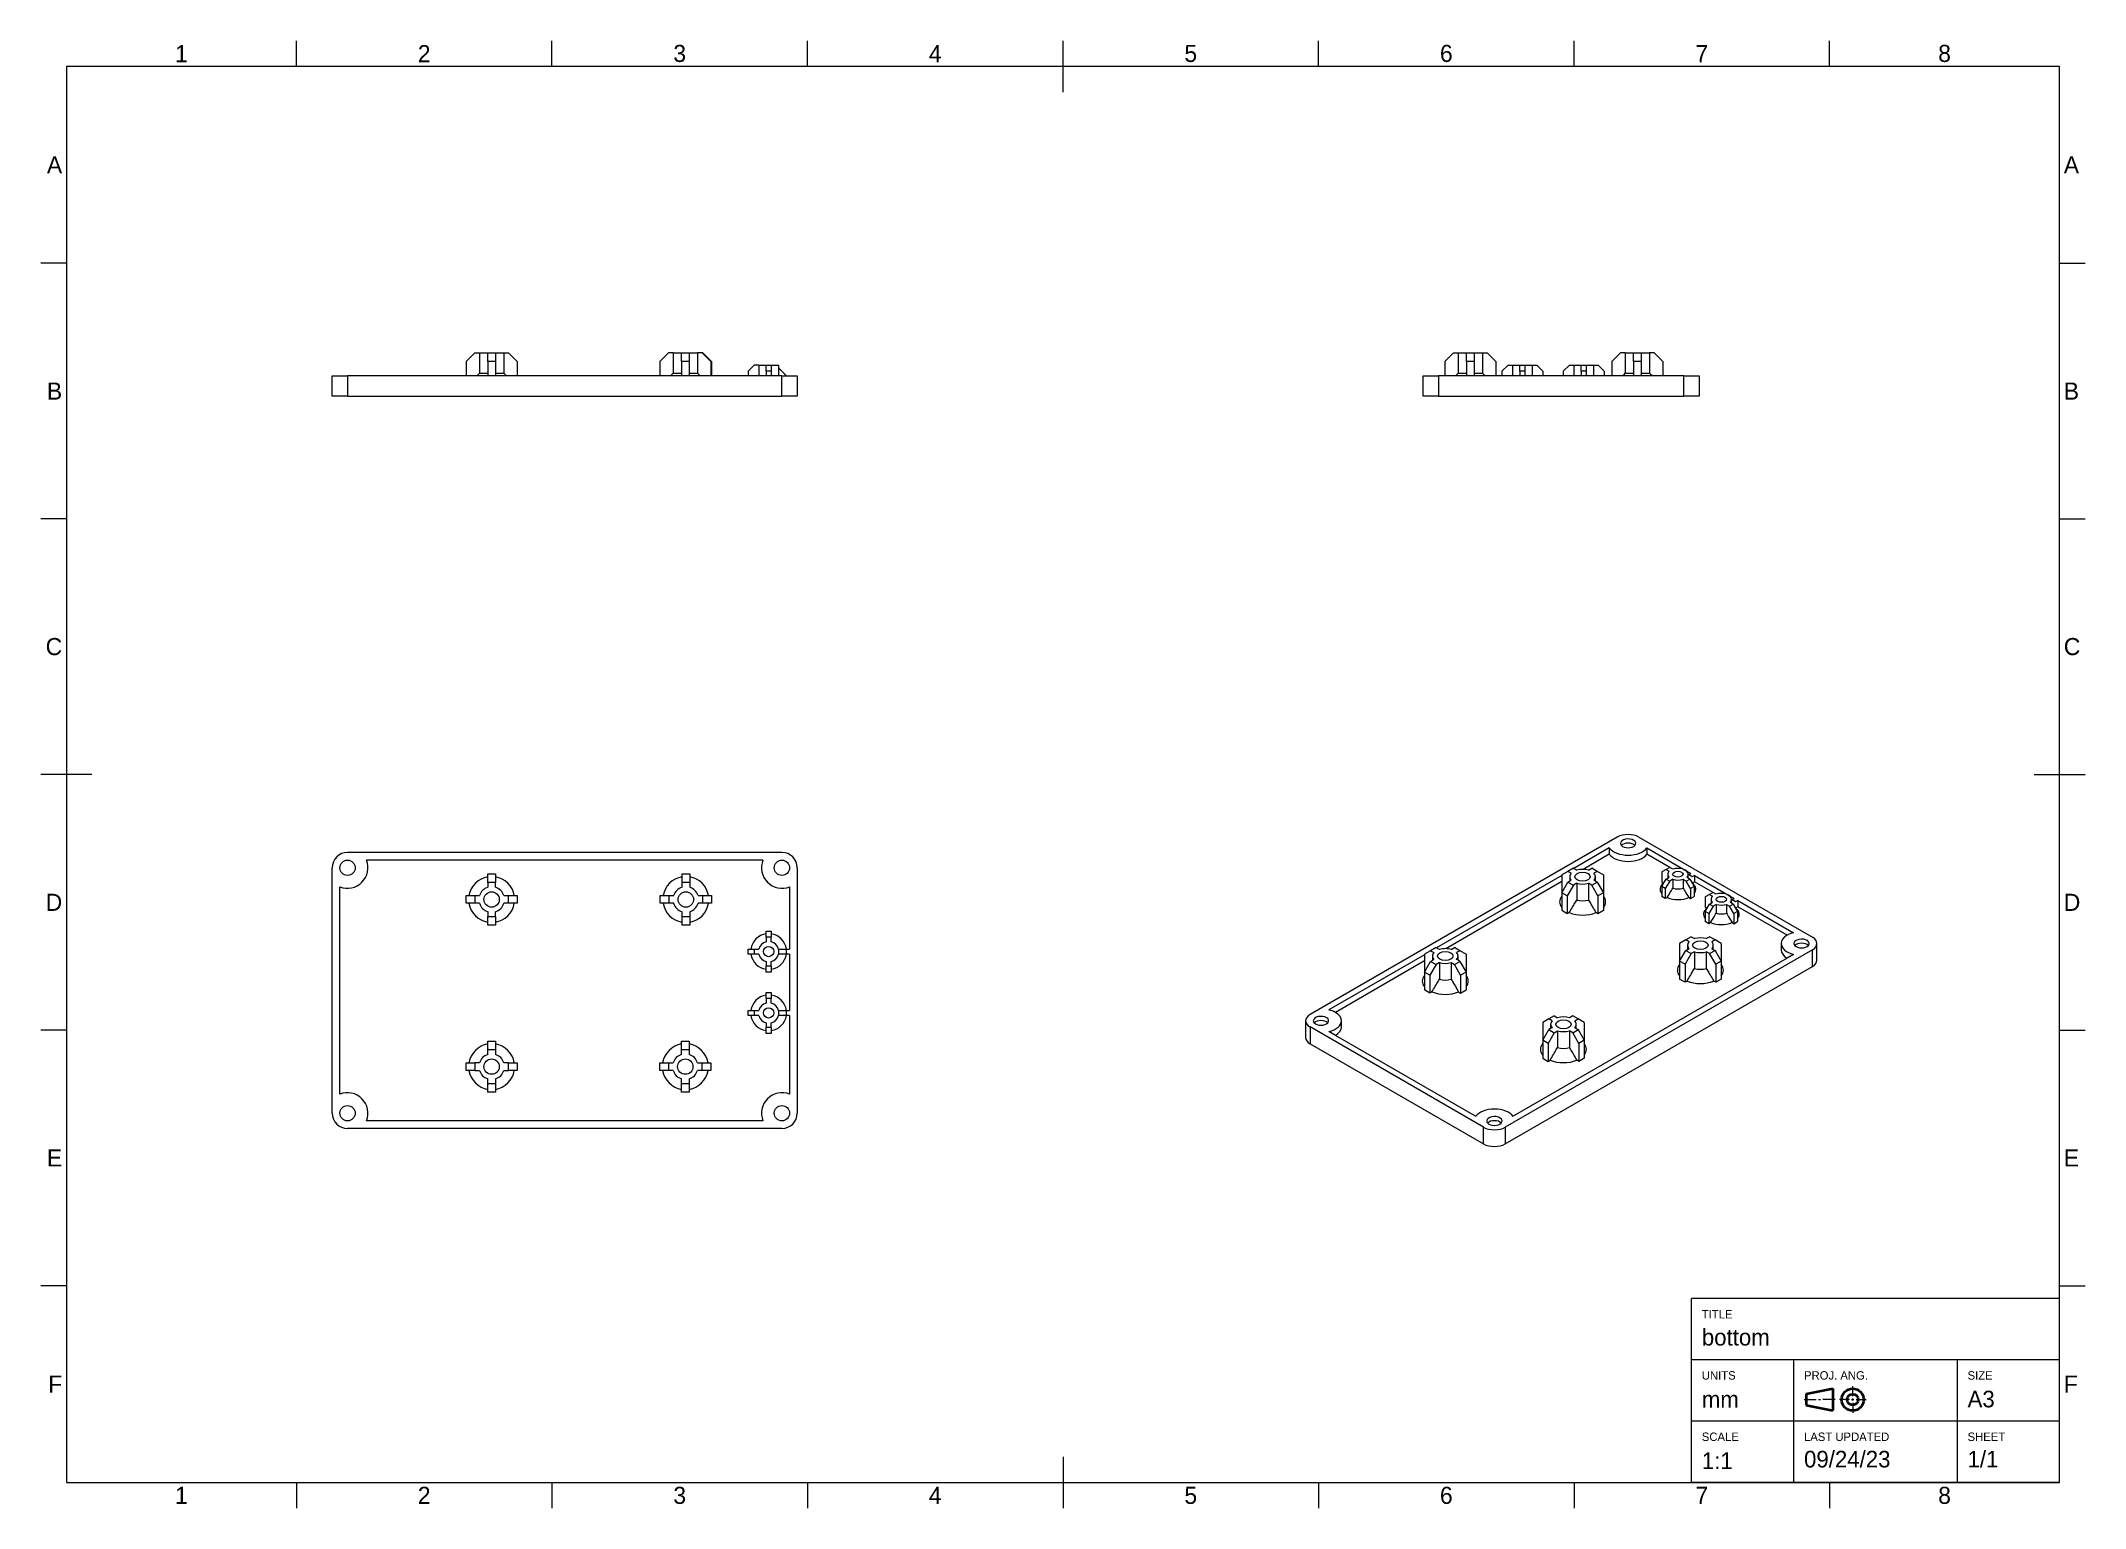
# Model space of a CAD drawing. Header units: millimetres. Extents: x 15 to 415, y 5 to 292.
import ezdxf

# ---------------------------------------------------------------- set-up
doc = ezdxf.new("R2010")
doc.units = ezdxf.units.MM
doc.layers.add('Border', color=7, linetype='Continuous')
doc.layers.add('Geometries', color=7, linetype='Continuous')
doc.styles.add('Shapr0', font='txt', dxfattribs={"height": 3.3495})
doc.styles.add('Shapr10', font='txt', dxfattribs={"height": 3.3495})
doc.styles.add('Shapr11', font='txt', dxfattribs={"height": 3.3495})
doc.styles.add('Shapr12', font='txt', dxfattribs={"height": 3.3495})
doc.styles.add('Shapr13', font='txt', dxfattribs={"height": 3.3495})
doc.styles.add('Shapr14', font='txt', dxfattribs={"height": 3.3495})
doc.styles.add('Shapr2', font='txt', dxfattribs={"height": 3.3495})
doc.styles.add('Shapr3', font='txt', dxfattribs={"height": 3.3495})
doc.styles.add('Shapr4', font='txt', dxfattribs={"height": 3.3495})
doc.styles.add('Shapr5', font='txt', dxfattribs={"height": 3.3495})
doc.styles.add('Shapr6', font='txt', dxfattribs={"height": 3.3495})
doc.styles.add('Shapr7', font='txt', dxfattribs={"height": 3.3495})
doc.styles.add('Shapr8', font='txt', dxfattribs={"height": 3.3495})
doc.styles.add('Shapr9', font='txt', dxfattribs={"height": 3.3495})

# ---------------------------------------------------------------- blocks, each defined once
blk = doc.blocks.new('*U2')
at = {"layer": 'Border', "linetype": 'Continuous', "lineweight": 15}
for p, q in [((410, 46), (338, 46)), ((338, 10), (338, 46)), ((410, 10), (410, 46)), ((410, 34), (338, 34)), ((358, 10), (358, 34)), ((390, 10), (390, 34)), ((369.53, 26.88), (369.53, 28.83)), ((360, 26.23), (362.38, 26.23)), ((362.82, 26.23), (363.25, 26.23)), ((366.07, 26.23), (363.68, 26.23)), ((368.88, 26.23), (366.93, 26.23)), ((369.32, 26.23), (369.75, 26.23)), ((369.53, 26.02), (369.53, 26.45)), ((369.53, 25.58), (369.53, 23.63)), ((370.18, 26.23), (372.13, 26.23)), ((410, 22), (338, 22)), ((410, 10), (338, 10))]:
    blk.add_line(p, q, dxfattribs=at)
at = {"layer": 'Border', "linetype": 'Continuous', "lineweight": 40}
for p, q in [((360.43, 27.32), (365.63, 28.4)), ((365.63, 28.4), (365.63, 24.07)), ((360.43, 27.32), (360.43, 25.15)), ((360.43, 25.15), (365.63, 24.07))]:
    blk.add_line(p, q, dxfattribs=at)
for radius in [2.17, 1.08]:
    blk.add_circle((369.53, 26.23), radius, dxfattribs=at)

msp = doc.modelspace()

# ---------------------------------------------------------------- linework, layer by layer
at = {"layer": 'Border', "linetype": 'Continuous', "lineweight": 15}
for p, q in [((65, 287), (65, 292)), ((115, 287), (115, 292)), ((165, 287), (165, 292)), ((215, 282), (215, 292)), ((265, 287), (265, 292)), ((315, 287), (315, 292)), ((365, 287), (365, 292)), ((410, 287), (20, 287)), ((20, 287), (20, 10)), ((410, 10), (410, 287)), ((20, 248.5), (15, 248.5)), ((410, 248.5), (415, 248.5)), ((20, 198.5), (15, 198.5)), ((410, 198.5), (415, 198.5)), ((25, 148.5), (15, 148.5)), ((405, 148.5), (415, 148.5)), ((20, 98.5), (15, 98.5)), ((410, 98.5), (415, 98.5)), ((20, 48.5), (15, 48.5)), ((410, 48.5), (415, 48.5)), ((215, 15), (215, 5)), ((20, 10), (410, 10)), ((65, 10), (65, 5)), ((115, 10), (115, 5)), ((165, 10), (165, 5)), ((265, 10), (265, 5)), ((315, 10), (315, 5)), ((365, 10), (365, 5))]:
    msp.add_line(p, q, dxfattribs=at)
at = {"layer": 'Geometries', "linetype": 'Continuous', "lineweight": 13}
for p, q in [((99.9, 231), (98.2, 229.3)), ((98.2, 229.3), (98.2, 226.5)), ((99.9, 231), (100.82, 231)), ((100.82, 231), (100.82, 227)), ((100.82, 231), (102.45, 231)), ((102.45, 229.3), (102.45, 231)), ((102.45, 231), (103.95, 231)), ((102.45, 229.3), (102.45, 227)), ((103.95, 229.3), (102.45, 229.3)), ((103.95, 231), (103.95, 229.3)), ((103.95, 231), (105.58, 231)), ((103.95, 229.3), (103.95, 227)), ((105.58, 231), (106.5, 231)), ((105.58, 231), (105.58, 227)), ((108.2, 229.3), (106.5, 231)), ((108.2, 229.3), (108.2, 226.5)), ((137.8, 231), (136.1, 229.3)), ((136.1, 229.3), (136.1, 226.5)), ((138.72, 231), (137.8, 231)), ((138.72, 231), (138.72, 227)), ((138.72, 231), (140.35, 231)), ((140.35, 229.3), (140.35, 231)), ((140.35, 231), (141.85, 231)), ((141.85, 229.3), (140.35, 229.3)), ((140.35, 229.3), (140.35, 227)), ((141.85, 231), (143.48, 231)), ((141.85, 231), (141.85, 229.3)), ((141.85, 229.3), (141.85, 227)), ((143.48, 231), (143.48, 227)), ((144.4, 231), (143.48, 231)), ((144.5, 231), (144.4, 231)), ((146.1, 229.3), (144.4, 231)), ((146.2, 229.3), (144.5, 231)), ((146.1, 229.3), (146.1, 226.5)), ((146.2, 229.3), (146.2, 226.5)), ((154.6, 228.6), (153.4, 227.4)), ((155.46, 228.6), (154.6, 228.6)), ((155.46, 228.6), (155.46, 226.5)), ((155.46, 228.6), (156.9, 228.6)), ((156.9, 228.6), (157.9, 228.6)), ((156.9, 227.4), (156.9, 228.6)), ((157.9, 228.6), (157.9, 227.4)), ((157.9, 228.6), (159.4, 228.6)), ((159.34, 228), (159.34, 226.5)), ((159.34, 228), (159.4, 228)), ((159.4, 228), (159.4, 228.6)), ((160.9, 226.5), (159.4, 228)), ((291.4, 231), (289.7, 229.3)), ((289.7, 229.3), (289.7, 226.5)), ((291.4, 231), (292.32, 231)), ((292.32, 231), (293.95, 231)), ((292.32, 231), (292.32, 227)), ((293.95, 229.3), (293.95, 231)), ((293.95, 231), (295.45, 231)), ((295.45, 229.3), (293.95, 229.3)), ((293.95, 229.3), (293.95, 227)), ((295.45, 231), (297.08, 231)), ((295.45, 231), (295.45, 229.3)), ((295.45, 229.3), (295.45, 227)), ((297.08, 231), (297.08, 227)), ((297.08, 231), (298, 231)), ((299.7, 229.3), (298, 231)), ((299.7, 229.3), (299.7, 226.5)), ((302.09, 228.6), (300.89, 227.4)), ((302.09, 228.6), (302.95, 228.6)), ((302.95, 228.6), (304.39, 228.6)), ((302.95, 228.6), (302.95, 226.5)), ((304.39, 227.4), (304.39, 228.6)), ((304.39, 228.6), (305.39, 228.6)), ((305.39, 228.6), (305.39, 227.4)), ((305.39, 228.6), (306.83, 228.6)), ((306.83, 228.6), (306.83, 226.5)), ((306.83, 228.6), (307.69, 228.6)), ((308.89, 227.4), (307.69, 228.6)), ((314.09, 228.6), (312.89, 227.4)), ((314.09, 228.6), (314.95, 228.6)), ((314.95, 228.6), (314.95, 226.5)), ((314.95, 228.6), (316.39, 228.6)), ((316.39, 227.4), (316.39, 228.6)), ((316.39, 228.6), (317.39, 228.6)), ((317.39, 228.6), (318.83, 228.6)), ((317.39, 228.6), (317.39, 227.4)), ((318.83, 228.6), (318.83, 226.5)), ((318.83, 228.6), (319.69, 228.6)), ((320.89, 227.4), (319.69, 228.6)), ((324.1, 231), (322.4, 229.3)), ((322.4, 229.3), (322.4, 226.5)), ((325.02, 231), (324.1, 231)), ((325.02, 231), (325.02, 227)), ((325.02, 231), (326.65, 231)), ((326.65, 231), (328.15, 231)), ((326.65, 229.3), (326.65, 231)), ((326.65, 229.3), (326.65, 227)), ((328.15, 229.3), (326.65, 229.3)), ((328.15, 231), (328.15, 229.3)), ((328.15, 231), (329.78, 231)), ((328.15, 229.3), (328.15, 227)), ((329.78, 231), (329.78, 227)), ((330.7, 231), (329.78, 231)), ((332.4, 229.3), (330.7, 231)), ((332.4, 229.3), (332.4, 226.5)), ((72, 226.5), (75, 226.5)), ((72, 222.5), (72, 226.5)), ((75, 226.5), (75, 222.5)), ((98.2, 226.5), (75, 226.5)), ((100.3, 226.5), (98.2, 226.5)), ((102.45, 226.5), (100.3, 226.5)), ((100.64, 226.83), (100.82, 227)), ((100.82, 227), (102.45, 227)), ((102.45, 227), (102.45, 226.5)), ((103.95, 226.5), (102.45, 226.5)), ((103.95, 227), (103.95, 226.5)), ((103.95, 227), (105.58, 227)), ((106.1, 226.5), (103.95, 226.5)), ((108.2, 226.5), (106.1, 226.5)), ((136.1, 226.5), (108.2, 226.5)), ((138.2, 226.5), (136.1, 226.5)), ((140.35, 226.5), (138.2, 226.5)), ((138.54, 226.83), (138.72, 227)), ((138.72, 227), (140.35, 227)), ((140.35, 227), (140.35, 226.5)), ((141.85, 226.5), (140.35, 226.5)), ((141.85, 227), (143.48, 227)), ((141.85, 227), (141.85, 226.5)), ((144, 226.5), (141.85, 226.5)), ((146.1, 226.5), (144, 226.5)), ((146.2, 226.5), (146.1, 226.5)), ((153.4, 226.5), (146.2, 226.5)), ((153.4, 227.4), (153.4, 226.5)), ((155.46, 226.5), (153.4, 226.5)), ((156.9, 226.5), (155.46, 226.5)), ((156.9, 227.4), (156.9, 226.5)), ((157.9, 227.4), (156.9, 227.4)), ((157.9, 226.5), (156.9, 226.5)), ((157.9, 227.4), (157.9, 226.5)), ((159.34, 226.5), (157.9, 226.5)), ((160, 226.5), (159.34, 226.5)), ((160, 222.5), (160, 226.5)), ((160, 226.5), (160.86, 226.5)), ((160.86, 226.5), (160.9, 226.5)), ((160.9, 226.5), (163, 226.5)), ((163, 226.5), (163, 222.5)), ((285.5, 222.5), (285.5, 226.5)), ((285.5, 226.5), (288.5, 226.5)), ((288.5, 226.5), (288.5, 222.5)), ((289.7, 226.5), (288.5, 226.5)), ((291.8, 226.5), (289.7, 226.5)), ((293.95, 226.5), (291.8, 226.5)), ((292.32, 227), (293.95, 227)), ((293.95, 227), (293.95, 226.5)), ((295.45, 226.5), (293.95, 226.5)), ((295.45, 227), (297.08, 227)), ((295.45, 227), (295.45, 226.5)), ((297.6, 226.5), (295.45, 226.5)), ((299.7, 226.5), (297.6, 226.5)), ((300.89, 226.5), (299.7, 226.5)), ((300.89, 227.4), (300.89, 226.5)), ((302.95, 226.5), (300.89, 226.5)), ((304.39, 226.5), (302.95, 226.5)), ((304.39, 227.4), (304.39, 226.5)), ((305.39, 227.4), (304.39, 227.4)), ((305.39, 226.5), (304.39, 226.5)), ((305.39, 227.4), (305.39, 226.5)), ((306.83, 226.5), (305.39, 226.5)), ((308.89, 226.5), (306.83, 226.5)), ((308.89, 227.4), (308.89, 226.5)), ((312.89, 226.5), (308.89, 226.5)), ((312.89, 227.4), (312.89, 226.5)), ((314.95, 226.5), (312.89, 226.5)), ((316.39, 226.5), (314.95, 226.5)), ((317.39, 227.4), (316.39, 227.4)), ((316.39, 227.4), (316.39, 226.5)), ((317.39, 226.5), (316.39, 226.5)), ((317.39, 227.4), (317.39, 226.5)), ((318.83, 226.5), (317.39, 226.5)), ((320.89, 226.5), (318.83, 226.5)), ((320.89, 227.4), (320.89, 226.5)), ((322.4, 226.5), (320.89, 226.5)), ((324.5, 226.5), (322.4, 226.5)), ((326.65, 226.5), (324.5, 226.5)), ((324.84, 226.83), (325.02, 227)), ((325.02, 227), (326.65, 227)), ((326.65, 227), (326.65, 227)), ((326.65, 227), (326.65, 226.5)), ((328.15, 226.5), (326.65, 226.5)), ((328.15, 227), (328.15, 227)), ((328.15, 227), (328.15, 226.5)), ((328.15, 227), (329.78, 227)), ((330.3, 226.5), (328.15, 226.5)), ((332.4, 226.5), (330.3, 226.5)), ((336.5, 226.5), (332.4, 226.5)), ((336.5, 222.5), (336.5, 226.5)), ((336.5, 226.5), (339.5, 226.5)), ((339.5, 226.5), (339.5, 222.5)), ((75, 222.5), (72, 222.5)), ((75, 222.5), (160, 222.5)), ((163, 222.5), (160, 222.5)), ((288.5, 222.5), (285.5, 222.5)), ((288.5, 222.5), (336.5, 222.5)), ((339.5, 222.5), (336.5, 222.5)), ((323.46, 136.26), (263.36, 101.56)), ((327.7, 136.26), (361.64, 116.66)), ((160, 133.25), (75, 133.25)), ((321.9, 134.13), (314.94, 130.11)), ((321.9, 132.91), (316.77, 129.94)), ((321.9, 134.13), (321.9, 132.91)), ((329.26, 134.13), (337.88, 129.16)), ((329.26, 134.13), (329.26, 132.91)), ((333.71, 130.34), (329.26, 132.91)), ((72, 82.25), (72, 130.25)), ((156.29, 131.75), (78.71, 131.75)), ((102.45, 129.05), (103.95, 129.05)), ((102.45, 128.49), (102.45, 129.05)), ((102.45, 127.35), (102.45, 128.49)), ((103.95, 129.05), (103.95, 128.49)), ((103.95, 128.49), (103.95, 127.35)), ((140.45, 129.05), (141.95, 129.05)), ((140.45, 128.49), (140.45, 129.05)), ((140.45, 127.35), (140.45, 128.49)), ((141.95, 129.05), (141.95, 128.49)), ((141.95, 128.49), (141.95, 127.35)), ((163, 130.25), (163, 82.25)), ((312.61, 128.76), (288.07, 114.6)), ((313.81, 129.54), (312.61, 128.85)), ((312.61, 128.85), (312.61, 128.76)), ((312.61, 128.76), (312.61, 127.54)), ((314.87, 130.15), (313.81, 129.54)), ((314.46, 129.17), (313.81, 129.54)), ((314.17, 128.5), (314.17, 127.67)), ((314.87, 130.15), (314.94, 130.11)), ((314.94, 130.11), (315.52, 129.78)), ((317.83, 129.78), (318.48, 130.15)), ((319.54, 129.54), (318.48, 130.15)), ((319.54, 129.54), (318.89, 129.17)), ((319.17, 127.67), (319.17, 128.5)), ((320.74, 128.85), (319.54, 129.54)), ((320.74, 128.85), (320.74, 125.38)), ((333, 129.93), (332.15, 129.44)), ((332.15, 129.44), (332.15, 127.48)), ((332.55, 127.28), (333, 128.05)), ((333.71, 130.34), (333, 129.93)), ((333, 129.93), (333.61, 129.58)), ((333, 128.05), (333.33, 128.25)), ((333, 128.05), (333.71, 127.65)), ((333.33, 128.99), (333.33, 128.25)), ((333.33, 128.25), (333.61, 128.41)), ((334.32, 129.99), (333.71, 130.34)), ((336.96, 127.65), (337.67, 128.05)), ((337.33, 128.25), (337.05, 128.41)), ((337.33, 128.98), (337.33, 128.99)), ((337.45, 128.91), (337.33, 128.98)), ((337.33, 128.94), (337.33, 128.98)), ((337.33, 128.25), (337.33, 128.94)), ((337.67, 128.05), (337.33, 128.25)), ((337.45, 128.91), (337.88, 129.16)), ((337.81, 128.71), (337.45, 128.91)), ((337.67, 128.05), (338.12, 127.28)), ((338.58, 128.75), (338.13, 128.49)), ((338.58, 128.75), (346.36, 124.26)), ((338.58, 128.75), (338.58, 127.52)), ((73.5, 85.96), (73.5, 126.54)), ((98.2, 123.3), (98.2, 124.8)), ((98.2, 124.8), (98.76, 124.8)), ((98.76, 124.8), (99.9, 124.8)), ((99.9, 124.8), (99.9, 123.3)), ((99.9, 124.8), (100.82, 124.8)), ((102.45, 127.35), (102.45, 126.43)), ((103.95, 127.35), (102.45, 127.35)), ((103.95, 126.43), (103.95, 127.35)), ((105.58, 124.8), (106.5, 124.8)), ((106.5, 123.3), (106.5, 124.8)), ((106.5, 124.8), (107.64, 124.8)), ((107.64, 124.8), (108.2, 124.8)), ((108.2, 124.8), (108.2, 123.3)), ((136.2, 123.3), (136.2, 124.8)), ((136.2, 124.8), (136.76, 124.8)), ((136.76, 124.8), (137.9, 124.8)), ((137.9, 124.8), (137.9, 123.3)), ((137.9, 124.8), (138.82, 124.8)), ((140.45, 126.43), (140.45, 127.35)), ((141.95, 127.35), (140.45, 127.35)), ((141.95, 127.35), (141.95, 126.43)), ((143.58, 124.8), (144.5, 124.8)), ((144.5, 123.3), (144.5, 124.8)), ((144.5, 124.8), (145.64, 124.8)), ((145.64, 124.8), (146.2, 124.8)), ((146.2, 124.8), (146.2, 123.3)), ((161.5, 126.54), (161.5, 114.36)), ((312.61, 127.54), (289.9, 114.43)), ((312.61, 127.54), (312.61, 125.38)), ((312.61, 125.38), (313.81, 127.46)), ((313.67, 124.76), (312.61, 125.38)), ((312.61, 125.38), (312.61, 124.71)), ((312.61, 124.71), (312.61, 122.49)), ((314.87, 126.85), (313.67, 124.76)), ((313.67, 124.76), (313.67, 121.25)), ((313.81, 127.46), (314.17, 127.67)), ((313.81, 127.46), (314.87, 126.85)), ((314.17, 127.67), (314.46, 127.83)), ((315.52, 127.22), (314.87, 126.85)), ((315.52, 127.22), (315.52, 123.95)), ((318.48, 126.85), (317.83, 127.22)), ((317.83, 127.22), (317.83, 123.95)), ((318.48, 126.85), (319.54, 127.46)), ((319.68, 124.76), (318.48, 126.85)), ((318.89, 127.83), (319.17, 127.67)), ((319.17, 127.67), (319.54, 127.46)), ((319.54, 127.46), (320.74, 125.38)), ((320.74, 125.38), (319.68, 124.76)), ((319.68, 124.76), (319.68, 121.25)), ((320.74, 125.38), (320.74, 124.71)), ((320.74, 124.71), (320.74, 122.49)), ((332.15, 127.48), (332.53, 127.26)), ((332.15, 126.59), (332.55, 127.28)), ((332.86, 126.18), (332.15, 126.59)), ((332.15, 126.59), (332.15, 125.21)), ((332.15, 125.21), (332.15, 124.63)), ((332.86, 124.22), (332.15, 124.63)), ((332.53, 127.26), (332.55, 127.28)), ((333.71, 127.65), (332.86, 126.18)), ((332.86, 126.18), (332.86, 124.22)), ((333.24, 124.44), (332.86, 124.22)), ((334.32, 128), (333.71, 127.65)), ((334.32, 128), (334.32, 126.28)), ((336.35, 128), (336.96, 127.65)), ((336.35, 128), (336.35, 126.28)), ((337.81, 126.18), (336.96, 127.65)), ((337.43, 124.44), (337.81, 124.22)), ((338.51, 126.59), (337.81, 126.18)), ((337.81, 126.18), (337.81, 124.22)), ((337.81, 124.22), (338.51, 124.63)), ((338.12, 127.28), (338.51, 126.59)), ((338.12, 127.28), (338.13, 127.26)), ((338.58, 127.52), (338.13, 127.26)), ((338.51, 126.59), (338.51, 125.21)), ((338.51, 125.21), (338.51, 124.63)), ((342.19, 125.44), (338.58, 127.52)), ((341.48, 125.03), (340.63, 124.54)), ((340.63, 124.54), (340.63, 122.58)), ((342.19, 125.44), (341.48, 125.03)), ((341.48, 125.03), (342.09, 124.68)), ((341.82, 124.09), (341.82, 123.35)), ((342.8, 125.09), (342.19, 125.44)), ((345.82, 124.08), (345.82, 124.09)), ((345.82, 124.04), (345.82, 124.08)), ((345.94, 124.01), (345.82, 124.08)), ((345.82, 123.35), (345.82, 124.04)), ((345.94, 124.01), (346.36, 124.26)), ((346.29, 123.81), (345.94, 124.01)), ((98.76, 123.3), (98.2, 123.3)), ((99.9, 123.3), (98.76, 123.3)), ((100.82, 123.3), (99.9, 123.3)), ((102.45, 121.67), (102.45, 120.75)), ((102.45, 120.75), (103.95, 120.75)), ((102.45, 119.61), (102.45, 120.75)), ((103.95, 120.75), (103.95, 121.67)), ((103.95, 120.75), (103.95, 119.61)), ((106.5, 123.3), (105.58, 123.3)), ((107.64, 123.3), (106.5, 123.3)), ((108.2, 123.3), (107.64, 123.3)), ((136.76, 123.3), (136.2, 123.3)), ((137.9, 123.3), (136.76, 123.3)), ((138.82, 123.3), (137.9, 123.3)), ((140.45, 120.75), (140.45, 121.67)), ((140.45, 120.75), (141.95, 120.75)), ((140.45, 119.61), (140.45, 120.75)), ((141.95, 121.67), (141.95, 120.75)), ((141.95, 120.75), (141.95, 119.61)), ((144.5, 123.3), (143.58, 123.3)), ((145.64, 123.3), (144.5, 123.3)), ((146.2, 123.3), (145.64, 123.3)), ((312.61, 122.49), (312.61, 121.87)), ((313.67, 121.25), (312.61, 121.87)), ((314.06, 121.48), (313.67, 121.25)), ((319.68, 121.25), (319.28, 121.48)), ((320.74, 121.87), (319.68, 121.25)), ((320.74, 122.49), (320.74, 121.87)), ((340.63, 122.58), (341.01, 122.37)), ((340.63, 121.69), (341.03, 122.38)), ((341.34, 121.28), (340.63, 121.69)), ((340.63, 121.69), (340.63, 120.31)), ((340.63, 120.31), (340.63, 119.73)), ((341.01, 122.37), (341.03, 122.38)), ((341.03, 122.38), (341.48, 123.16)), ((342.19, 122.75), (341.34, 121.28)), ((341.34, 121.28), (341.34, 119.32)), ((341.48, 123.16), (341.82, 123.35)), ((341.48, 123.16), (342.19, 122.75)), ((341.82, 123.35), (342.09, 123.51)), ((342.8, 123.1), (342.19, 122.75)), ((342.8, 123.1), (342.8, 121.39)), ((344.83, 123.1), (344.83, 121.39)), ((344.83, 123.1), (345.44, 122.75)), ((345.44, 122.75), (346.15, 123.16)), ((346.29, 121.28), (345.44, 122.75)), ((345.82, 123.35), (345.54, 123.51)), ((346.15, 123.16), (345.82, 123.35)), ((346.15, 123.16), (346.6, 122.38)), ((347, 121.69), (346.29, 121.28)), ((346.29, 121.28), (346.29, 119.32)), ((346.6, 122.38), (346.62, 122.37)), ((346.6, 122.38), (347, 121.69)), ((347.07, 123.85), (346.62, 123.59)), ((347.07, 122.63), (346.62, 122.37)), ((347, 121.69), (347, 120.31)), ((347, 120.31), (347, 119.73)), ((347.07, 123.85), (357.96, 117.56)), ((347.07, 123.85), (347.07, 122.63)), ((356.69, 117.07), (347.07, 122.63)), ((102.45, 119.05), (102.45, 119.61)), ((103.95, 119.05), (102.45, 119.05)), ((103.95, 119.61), (103.95, 119.05)), ((140.45, 119.05), (140.45, 119.61)), ((141.95, 119.05), (140.45, 119.05)), ((141.95, 119.61), (141.95, 119.05)), ((156.9, 117.86), (157.9, 117.86)), ((156.9, 117.33), (156.9, 117.86)), ((156.9, 116.66), (156.9, 117.33)), ((157.9, 116.66), (156.9, 116.66)), ((156.9, 116.66), (156.9, 115.8)), ((157.9, 117.86), (157.9, 117.33)), ((157.9, 117.33), (157.9, 116.66)), ((157.9, 115.8), (157.9, 116.66)), ((336.86, 116.15), (335.66, 115.46)), ((337.92, 116.76), (336.86, 116.15)), ((337.51, 115.78), (336.86, 116.15)), ((337.92, 116.76), (338.57, 116.39)), ((341.34, 119.32), (340.63, 119.73)), ((340.88, 116.39), (341.53, 116.76)), ((341.72, 119.54), (341.34, 119.32)), ((342.59, 116.15), (341.53, 116.76)), ((342.59, 116.15), (341.94, 115.78)), ((343.79, 115.46), (342.59, 116.15)), ((345.91, 119.54), (346.29, 119.32)), ((346.29, 119.32), (347, 119.73)), ((153.4, 114.36), (153.94, 114.36)), ((153.4, 113.36), (153.4, 114.36)), ((153.94, 113.36), (153.4, 113.36)), ((153.94, 114.36), (154.6, 114.36)), ((154.6, 113.36), (153.94, 113.36)), ((154.6, 114.36), (154.6, 113.36)), ((154.6, 114.36), (155.46, 114.36)), ((155.46, 113.36), (154.6, 113.36)), ((159.34, 114.36), (160.86, 114.36)), ((160.86, 113.36), (159.34, 113.36)), ((160.86, 114.36), (161.5, 114.36)), ((161.5, 113.36), (160.86, 113.36)), ((161.5, 113.36), (161.5, 102.36)), ((285.74, 113.25), (267.04, 102.46)), ((285.74, 112.03), (268.31, 101.96)), ((286.94, 114.03), (285.74, 113.33)), ((285.74, 113.33), (285.74, 113.25)), ((285.74, 113.25), (285.74, 112.03)), ((285.74, 112.03), (285.74, 109.86)), ((288, 114.64), (286.94, 114.03)), ((286.94, 114.03), (287.59, 113.65)), ((286.94, 111.95), (287.3, 112.16)), ((287.3, 112.99), (287.3, 112.16)), ((287.3, 112.16), (287.59, 112.32)), ((288.07, 114.6), (288, 114.64)), ((288.65, 114.27), (288.07, 114.6)), ((290.96, 114.27), (291.6, 114.64)), ((292.67, 114.03), (291.6, 114.64)), ((292.67, 114.03), (292.02, 113.65)), ((292.3, 112.16), (292.02, 112.32)), ((292.3, 112.16), (292.3, 112.99)), ((292.67, 111.95), (292.3, 112.16)), ((293.87, 113.33), (292.67, 114.03)), ((293.87, 113.33), (293.87, 109.86)), ((361.64, 114.21), (301.54, 79.51)), ((356.69, 112.58), (303.1, 81.64)), ((335.66, 115.46), (335.66, 111.99)), ((335.66, 111.99), (336.86, 114.07)), ((337.92, 113.46), (336.72, 111.37)), ((336.86, 114.07), (337.22, 114.28)), ((336.86, 114.07), (337.92, 113.46)), ((337.22, 115.11), (337.22, 114.28)), ((337.22, 114.28), (337.51, 114.44)), ((338.57, 113.83), (337.92, 113.46)), ((338.57, 113.83), (338.57, 110.56)), ((341.53, 113.46), (340.88, 113.83)), ((340.88, 113.83), (340.88, 110.56)), ((341.53, 113.46), (342.59, 114.07)), ((342.73, 111.37), (341.53, 113.46)), ((341.94, 114.44), (342.22, 114.28)), ((342.22, 114.28), (342.22, 115.11)), ((342.22, 114.28), (342.59, 114.07)), ((342.59, 114.07), (343.79, 111.99)), ((343.79, 115.46), (343.79, 111.99)), ((355.52, 115.44), (355.52, 114.21)), ((357.96, 113.31), (356.69, 112.58)), ((361.64, 110.94), (361.64, 114.21)), ((362.52, 112.17), (362.52, 115.44)), ((156.9, 111.92), (156.9, 111.06)), ((156.9, 111.06), (157.9, 111.06)), ((156.9, 110.4), (156.9, 111.06)), ((156.9, 109.86), (156.9, 110.4)), ((157.9, 109.86), (156.9, 109.86)), ((157.9, 111.06), (157.9, 111.92)), ((157.9, 111.06), (157.9, 110.4)), ((157.9, 110.4), (157.9, 109.86)), ((285.74, 109.86), (286.94, 111.95)), ((286.8, 109.25), (285.74, 109.86)), ((285.74, 109.86), (285.74, 109.2)), ((285.74, 109.2), (285.74, 106.97)), ((288, 111.33), (286.8, 109.25)), ((286.8, 109.25), (286.8, 105.74)), ((286.94, 111.95), (288, 111.33)), ((288.65, 111.71), (288, 111.33)), ((288.65, 111.71), (288.65, 108.44)), ((290.96, 111.71), (291.6, 111.33)), ((290.96, 111.71), (290.96, 108.44)), ((291.6, 111.33), (292.67, 111.95)), ((292.81, 109.25), (291.6, 111.33)), ((292.67, 111.95), (293.87, 109.86)), ((293.87, 109.86), (292.81, 109.25)), ((292.81, 109.25), (292.81, 105.74)), ((293.87, 109.86), (293.87, 109.2)), ((293.87, 109.2), (293.87, 106.97)), ((301.54, 76.24), (361.64, 110.94)), ((335.66, 111.99), (335.66, 111.32)), ((336.72, 111.37), (335.66, 111.99)), ((335.66, 111.32), (335.66, 109.1)), ((335.66, 109.1), (335.66, 108.47)), ((336.72, 107.86), (335.66, 108.47)), ((336.72, 111.37), (336.72, 107.86)), ((337.12, 108.09), (336.72, 107.86)), ((342.73, 107.86), (342.33, 108.09)), ((343.79, 111.99), (342.73, 111.37)), ((342.73, 111.37), (342.73, 107.86)), ((343.79, 108.47), (342.73, 107.86)), ((343.79, 111.99), (343.79, 111.32)), ((343.79, 111.32), (343.79, 109.1)), ((343.79, 109.1), (343.79, 108.47)), ((156.9, 105.86), (157.9, 105.86)), ((156.9, 105.33), (156.9, 105.86)), ((156.9, 104.66), (156.9, 105.33)), ((157.9, 104.66), (156.9, 104.66)), ((156.9, 104.66), (156.9, 103.8)), ((157.9, 105.86), (157.9, 105.33)), ((157.9, 105.33), (157.9, 104.66)), ((157.9, 103.8), (157.9, 104.66)), ((285.74, 106.97), (285.74, 106.35)), ((286.8, 105.74), (285.74, 106.35)), ((287.19, 105.97), (286.8, 105.74)), ((292.41, 105.97), (292.81, 105.74)), ((292.81, 105.74), (293.87, 106.35)), ((293.87, 106.97), (293.87, 106.35)), ((153.4, 101.36), (153.4, 102.36)), ((153.4, 102.36), (153.94, 102.36)), ((153.94, 101.36), (153.4, 101.36)), ((153.94, 102.36), (154.6, 102.36)), ((154.6, 101.36), (153.94, 101.36)), ((154.6, 102.36), (154.6, 101.36)), ((154.6, 102.36), (155.46, 102.36)), ((155.46, 101.36), (154.6, 101.36)), ((159.34, 102.36), (160.86, 102.36)), ((160.86, 101.36), (159.34, 101.36)), ((160.86, 102.36), (161.5, 102.36)), ((161.5, 101.36), (160.86, 101.36)), ((161.5, 101.36), (161.5, 85.96)), ((262.48, 100.33), (262.48, 97.06)), ((269.48, 99.11), (269.48, 100.33)), ((310.06, 100.68), (308.86, 99.98)), ((311.12, 101.29), (310.06, 100.68)), ((310.71, 100.3), (310.06, 100.68)), ((311.12, 101.29), (311.77, 100.92)), ((314.73, 101.29), (314.08, 100.92)), ((315.79, 100.68), (314.73, 101.29)), ((315.14, 100.3), (315.79, 100.68)), ((316.99, 99.98), (315.79, 100.68)), ((102.45, 96.35), (103.95, 96.35)), ((102.45, 95.79), (102.45, 96.35)), ((103.95, 96.35), (103.95, 95.79)), ((140.35, 96.35), (141.85, 96.35)), ((140.35, 95.79), (140.35, 96.35)), ((141.85, 96.35), (141.85, 95.79)), ((156.9, 99.92), (156.9, 99.06)), ((156.9, 99.06), (157.9, 99.06)), ((156.9, 98.4), (156.9, 99.06)), ((156.9, 97.86), (156.9, 98.4)), ((157.9, 97.86), (156.9, 97.86)), ((157.9, 99.06), (157.9, 99.92)), ((157.9, 99.06), (157.9, 98.4)), ((157.9, 98.4), (157.9, 97.86)), ((297.3, 79.51), (263.36, 99.11)), ((263.36, 99.11), (263.36, 95.84)), ((268.31, 97.47), (267.04, 98.2)), ((295.74, 81.64), (268.31, 97.47)), ((308.86, 99.98), (308.86, 96.51)), ((308.86, 96.51), (310.06, 98.6)), ((309.92, 95.9), (308.86, 96.51)), ((308.86, 96.51), (308.86, 95.85)), ((311.12, 97.98), (309.92, 95.9)), ((310.42, 98.81), (310.06, 98.6)), ((310.06, 98.6), (311.12, 97.98)), ((310.42, 99.64), (310.42, 98.81)), ((310.71, 98.97), (310.42, 98.81)), ((311.12, 97.98), (311.77, 98.36)), ((311.77, 98.36), (311.77, 95.09)), ((314.08, 98.36), (314.08, 95.09)), ((314.73, 97.98), (314.08, 98.36)), ((314.73, 97.98), (315.79, 98.6)), ((315.93, 95.9), (314.73, 97.98)), ((315.14, 98.97), (315.42, 98.81)), ((315.42, 98.81), (315.42, 99.64)), ((315.42, 98.81), (315.79, 98.6)), ((315.79, 98.6), (316.99, 96.51)), ((316.99, 96.51), (315.93, 95.9)), ((316.99, 99.98), (316.99, 96.51)), ((316.99, 96.51), (316.99, 95.85)), ((98.2, 92.1), (98.76, 92.1)), ((98.2, 90.6), (98.2, 92.1)), ((98.76, 92.1), (99.9, 92.1)), ((100.82, 92.1), (99.9, 92.1)), ((99.9, 92.1), (99.9, 90.6)), ((102.45, 94.65), (102.45, 95.79)), ((102.45, 93.73), (102.45, 94.65)), ((103.95, 94.65), (102.45, 94.65)), ((103.95, 95.79), (103.95, 94.65)), ((103.95, 94.65), (103.95, 93.73)), ((106.5, 92.1), (105.58, 92.1)), ((106.5, 90.6), (106.5, 92.1)), ((106.5, 92.1), (107.64, 92.1)), ((107.64, 92.1), (108.2, 92.1)), ((108.2, 92.1), (108.2, 90.6)), ((136.1, 90.6), (136.1, 92.1)), ((136.1, 92.1), (136.66, 92.1)), ((136.66, 92.1), (137.8, 92.1)), ((137.8, 92.1), (137.8, 90.6)), ((137.8, 92.1), (138.72, 92.1)), ((140.35, 94.65), (140.35, 95.79)), ((140.35, 93.73), (140.35, 94.65)), ((141.85, 94.65), (140.35, 94.65)), ((141.85, 95.79), (141.85, 94.65)), ((141.85, 94.65), (141.85, 93.73)), ((143.48, 92.1), (144.4, 92.1)), ((144.4, 92.1), (145.54, 92.1)), ((144.4, 90.6), (144.4, 92.1)), ((145.54, 92.1), (146.1, 92.1)), ((146.1, 92.1), (146.1, 90.6)), ((263.36, 95.84), (297.3, 76.24)), ((308.86, 95.85), (308.86, 93.62)), ((308.86, 93.62), (308.86, 93)), ((308.86, 93), (309.92, 92.39)), ((309.92, 95.9), (309.92, 92.39)), ((309.92, 92.39), (310.32, 92.62)), ((315.93, 92.39), (315.53, 92.62)), ((315.93, 95.9), (315.93, 92.39)), ((316.99, 93), (315.93, 92.39)), ((316.99, 95.85), (316.99, 93.62)), ((316.99, 93.62), (316.99, 93)), ((98.76, 90.6), (98.2, 90.6)), ((99.9, 90.6), (98.76, 90.6)), ((99.9, 90.6), (100.82, 90.6)), ((102.45, 88.05), (102.45, 88.97)), ((102.45, 86.91), (102.45, 88.05)), ((102.45, 88.05), (103.95, 88.05)), ((103.95, 88.97), (103.95, 88.05)), ((103.95, 88.05), (103.95, 86.91)), ((105.58, 90.6), (106.5, 90.6)), ((107.64, 90.6), (106.5, 90.6)), ((108.2, 90.6), (107.64, 90.6)), ((136.66, 90.6), (136.1, 90.6)), ((137.8, 90.6), (136.66, 90.6)), ((138.72, 90.6), (137.8, 90.6)), ((140.35, 88.05), (140.35, 88.97)), ((140.35, 86.91), (140.35, 88.05)), ((140.35, 88.05), (141.85, 88.05)), ((141.85, 88.97), (141.85, 88.05)), ((141.85, 88.05), (141.85, 86.91)), ((144.4, 90.6), (143.48, 90.6)), ((145.54, 90.6), (144.4, 90.6)), ((146.1, 90.6), (145.54, 90.6)), ((102.45, 86.35), (102.45, 86.91)), ((103.95, 86.35), (102.45, 86.35)), ((103.95, 86.91), (103.95, 86.35)), ((140.35, 86.35), (140.35, 86.91)), ((141.85, 86.35), (140.35, 86.35)), ((141.85, 86.91), (141.85, 86.35)), ((156.29, 80.75), (78.71, 80.75)), ((160, 79.25), (75, 79.25)), ((297.3, 76.24), (297.3, 79.51)), ((301.54, 79.51), (301.54, 76.24))]:
    msp.add_line(p, q, dxfattribs=at)
at = {"layer": 'Geometries', "linetype": 'Continuous', "lineweight": 13, "flags": 128}
for points in [[(160.86, 226.5), (160.61, 226.75), (160.36, 227), (160.1, 227.25), (159.91, 227.44), (159.72, 227.63), (159.53, 227.81), (159.34, 228)], [(100.3, 226.5), (100.3, 226.5), (100.47, 226.67), (100.64, 226.83), (100.64, 226.83)], [(105.58, 227), (105.76, 226.83), (105.93, 226.67), (106.1, 226.5), (106.1, 226.5)], [(138.2, 226.5), (138.2, 226.5), (138.37, 226.67), (138.54, 226.83), (138.54, 226.83)], [(143.48, 227), (143.66, 226.83), (143.83, 226.67), (144, 226.5), (144, 226.5)], [(291.8, 226.5), (291.8, 226.5), (291.97, 226.67), (292.14, 226.83), (292.32, 227)], [(297.08, 227), (297.26, 226.83), (297.43, 226.67), (297.6, 226.5), (297.6, 226.5)], [(324.5, 226.5), (324.5, 226.5), (324.67, 226.67), (324.84, 226.83), (324.84, 226.83)], [(329.78, 227), (329.96, 226.83), (330.13, 226.67), (330.3, 226.5), (330.3, 226.5)], [(338.13, 128.49), (337.96, 128.59), (337.78, 128.69), (337.6, 128.79), (337.46, 128.87), (337.33, 128.94)], [(333.24, 124.44), (333.42, 124.74), (333.59, 125.05), (333.77, 125.36), (333.91, 125.59), (334.04, 125.82), (334.18, 126.05), (334.32, 126.28)], [(336.35, 126.28), (336.48, 126.05), (336.62, 125.82), (336.75, 125.59), (336.89, 125.36), (337.07, 125.05), (337.25, 124.74), (337.43, 124.44)], [(346.62, 123.59), (346.44, 123.69), (346.26, 123.79), (346.08, 123.89), (345.95, 123.97), (345.82, 124.04)], [(314.06, 121.48), (314.23, 121.76), (314.39, 122.03), (314.55, 122.31), (314.71, 122.58), (314.87, 122.86), (315.03, 123.13), (315.15, 123.34), (315.27, 123.54), (315.39, 123.75), (315.52, 123.95)], [(317.83, 123.95), (317.95, 123.75), (318.07, 123.54), (318.19, 123.34), (318.31, 123.13), (318.48, 122.86), (318.64, 122.58), (318.8, 122.31), (318.96, 122.03), (319.12, 121.76), (319.28, 121.48)], [(341.72, 119.54), (341.9, 119.85), (342.08, 120.15), (342.26, 120.46), (342.39, 120.69), (342.53, 120.92), (342.67, 121.16), (342.8, 121.39)], [(344.83, 121.39), (344.97, 121.16), (345.1, 120.92), (345.24, 120.69), (345.37, 120.46), (345.55, 120.15), (345.73, 119.85), (345.91, 119.54)], [(287.19, 105.97), (287.36, 106.24), (287.52, 106.52), (287.68, 106.79), (287.84, 107.07), (288, 107.34), (288.16, 107.62), (288.28, 107.82), (288.4, 108.03), (288.52, 108.24), (288.65, 108.44)], [(290.96, 108.44), (291.08, 108.24), (291.2, 108.03), (291.32, 107.82), (291.44, 107.62), (291.61, 107.34), (291.77, 107.07), (291.93, 106.79), (292.09, 106.52), (292.25, 106.24), (292.41, 105.97)], [(337.12, 108.09), (337.28, 108.37), (337.44, 108.64), (337.6, 108.92), (337.76, 109.19), (337.92, 109.47), (338.08, 109.74), (338.2, 109.95), (338.32, 110.15), (338.45, 110.36), (338.57, 110.56)], [(340.88, 110.56), (341, 110.36), (341.12, 110.15), (341.24, 109.95), (341.37, 109.74), (341.53, 109.47), (341.69, 109.19), (341.85, 108.92), (342.01, 108.64), (342.17, 108.37), (342.33, 108.09)], [(310.32, 92.62), (310.48, 92.89), (310.64, 93.17), (310.8, 93.44), (310.96, 93.72), (311.12, 93.99), (311.28, 94.27), (311.4, 94.47), (311.52, 94.68), (311.65, 94.89), (311.77, 95.09)], [(314.08, 95.09), (314.2, 94.89), (314.32, 94.68), (314.45, 94.47), (314.57, 94.27), (314.73, 93.99), (314.89, 93.72), (315.05, 93.44), (315.21, 93.17), (315.37, 92.89), (315.53, 92.62)]]:
    msp.add_lwpolyline(points, dxfattribs=at)
at = {"layer": 'Geometries', "linetype": 'Continuous', "lineweight": 13}
for centre, radius in [((75, 130.25), 1.5), ((160, 130.25), 1.5), ((103.2, 124.05), 1.5), ((141.2, 124.05), 1.5), ((157.4, 113.86), 1), ((157.4, 101.86), 1), ((103.2, 91.35), 1.5), ((141.1, 91.35), 1.5), ((75, 82.25), 1.5), ((160, 82.25), 1.5)]:
    msp.add_circle(centre, radius, dxfattribs=at)
for centre, radius, start, end in [((75, 130.25), 3, 90, 180), ((160, 130.25), 3, 0, 90), ((75, 130.25), 4, 247.9757, 22.0243), ((103.2, 124.05), 4.5, 99.5941, 170.4059), ((103.2, 124.05), 4.5, 9.5941, 80.4059), ((141.2, 124.05), 4.5, 99.5941, 170.4059), ((141.2, 124.05), 4.5, 9.5941, 80.4059), ((160, 130.25), 4, 157.9757, 292.0243), ((103.2, 124.05), 2.5, 107.4576, 162.5424), ((103.2, 124.05), 2.5, 17.4576, 72.5424), ((141.2, 124.05), 2.5, 107.4576, 162.5424), ((141.2, 124.05), 2.5, 17.4576, 72.5424), ((103.2, 124.05), 4.5, 189.5941, 260.4059), ((103.2, 124.05), 2.5, 197.4576, 252.5424), ((103.2, 124.05), 2.5, 287.4576, 342.5424), ((103.2, 124.05), 4.5, 279.5941, 350.4059), ((141.2, 124.05), 4.5, 189.5941, 260.4059), ((141.2, 124.05), 2.5, 197.4576, 252.5424), ((141.2, 124.05), 2.5, 287.4576, 342.5424), ((141.2, 124.05), 4.5, 279.5941, 350.4059), ((157.4, 113.86), 3.5, 98.2132, 171.7868), ((157.4, 113.86), 3.5, 8.2132, 81.7868), ((157.4, 113.86), 3.5, 188.2132, 261.7868), ((157.4, 113.86), 2, 104.4775, 165.5225), ((157.4, 113.86), 2, 194.4775, 255.5225), ((157.4, 113.86), 2, 14.4738, 75.5225), ((157.4, 113.86), 3.5, 278.2132, 351.7868), ((157.4, 113.86), 2, 284.4775, 345.526), ((157.4, 113.86), 2, 345.526, 14.4738), ((157.4, 113.86), 3.5, 351.7868, 8.2132), ((157.4, 101.86), 3.5, 98.2132, 171.7868), ((157.4, 101.86), 3.5, 8.2132, 81.7868), ((157.4, 101.86), 3.5, 188.2132, 261.7868), ((157.4, 101.86), 2, 104.4775, 165.5225), ((157.4, 101.86), 2, 194.4775, 255.5225), ((157.4, 101.86), 2, 14.4738, 75.5225), ((157.4, 101.86), 2, 284.4775, 345.526), ((157.4, 101.86), 3.5, 278.2132, 351.7868), ((157.4, 101.86), 2, 345.526, 14.4738), ((157.4, 101.86), 3.5, 351.7868, 8.2132), ((103.2, 91.35), 4.5, 99.5941, 170.4059), ((103.2, 91.35), 2.5, 107.4576, 162.5424), ((103.2, 91.35), 4.5, 9.5941, 80.4059), ((103.2, 91.35), 2.5, 17.4576, 72.5424), ((141.1, 91.35), 4.5, 99.5941, 170.4059), ((141.1, 91.35), 2.5, 107.4576, 162.5424), ((141.1, 91.35), 4.5, 9.5941, 80.4059), ((141.1, 91.35), 2.5, 17.4576, 72.5424), ((103.2, 91.35), 4.5, 189.5941, 260.4059), ((103.2, 91.35), 2.5, 197.4576, 252.5424), ((103.2, 91.35), 2.5, 287.4576, 342.5424), ((103.2, 91.35), 4.5, 279.5941, 350.4059), ((141.1, 91.35), 4.5, 189.5941, 260.4059), ((141.1, 91.35), 2.5, 197.4576, 252.5424), ((141.1, 91.35), 4.5, 279.5941, 350.4059), ((141.1, 91.35), 2.5, 287.4576, 342.5424), ((75, 82.25), 4, 337.9757, 112.0243), ((160, 82.25), 4, 67.9757, 202.0243), ((75, 82.25), 3, 180, 270), ((160, 82.25), 3, 270, 0)]:
    msp.add_arc(centre, radius, start, end, dxfattribs=at)
for centre, major_axis, start_param, end_param in [((325.58, 135.03), (-3, 0), 3.926991, 5.497787), ((325.58, 135.03), (4, 0), 3.542594, 5.882184), ((325.58, 133.81), (4, 0), 3.542594, 5.882184), ((325.58, 135.03), (-1.5, 0), 2.65071, 6.283185), ((325.58, 135.03), (-1.5, 0), 0, 0.490883), ((325.58, 134.22), (1.5, 0), 0.490883, 2.65071), ((325.58, 135.03), (-1.5, 0), 0.490883, 2.65071), ((316.67, 128.5), (-2.5, 0), 5.80248, 6.283185), ((316.67, 128.5), (-2.5, 0), 0, 0.480706), ((316.67, 128.5), (-2.5, 0), 4.674753, 5.193094), ((316.67, 128.5), (-2.5, 0), 4.231683, 4.674753), ((316.67, 128.5), (-2.5, 0), 3.141593, 3.622298), ((316.67, 128.5), (-2.5, 0), 2.660887, 3.141593), ((335.33, 128.99), (-2, 0), 5.750467, 6.283185), ((335.33, 128.99), (-2, 0), 0, 0.532718), ((335.33, 128.99), (-2, 0), 3.141593, 5.245107), ((335.33, 128.99), (-2, 0), 2.608875, 3.141593), ((335.33, 127.28), (3.5, 0), 0.642051, 0.785398), ((316.67, 123.6), (4.5, 0), 2.698722, 3.584463), ((316.67, 128.5), (-2.5, 0), 1.090091, 2.051502), ((316.67, 123.6), (4.5, 0), 5.840315, 6.726056), ((335.33, 126.05), (3.5, 0), 2.499542, 3.571181), ((335.33, 126.05), (3.5, 0), 4.070338, 5.35444), ((335.33, 128.99), (-2, 0), 1.038078, 2.103514), ((335.33, 127.28), (-2, 0), 1.038078, 2.103514), ((335.33, 126.05), (3.5, 0), 5.853597, 6.925236), ((343.82, 124.09), (-2, 0), 5.750467, 6.283185), ((343.82, 124.09), (-2, 0), 6.283185, 6.815903), ((343.82, 124.09), (-2, 0), 3.141593, 5.245107), ((343.82, 124.09), (-2, 0), 2.608875, 3.141593), ((316.67, 123.6), (4.5, 0), 4.094439, 5.330339), ((316.67, 125.23), (-2.5, 0), 1.090091, 2.051502), ((343.82, 121.16), (3.5, 0), 2.499542, 3.571181), ((343.82, 124.09), (-2, 0), 1.038078, 2.103514), ((343.82, 122.38), (-2, 0), 1.038078, 2.103514), ((343.82, 122.38), (3.5, 0), 0.642051, 0.785398), ((343.82, 121.16), (3.5, 0), 5.853597, 6.925236), ((339.72, 115.11), (-2.5, 0), 4.231683, 5.193094), ((343.82, 121.16), (3.5, 0), 4.070338, 5.35444), ((359.52, 115.44), (4, 0), 2.356194, 3.141593), ((359.52, 115.44), (4, 0), 1.971798, 2.356194), ((359.52, 115.44), (-1.5, 0), 2.65071, 6.283185), ((359.52, 115.44), (-3, 0), 3.141593, 3.926991), ((289.8, 112.99), (-2.5, 0), 5.80248, 6.283185), ((289.8, 112.99), (-2.5, 0), 6.283185, 6.763891), ((289.8, 112.99), (-2.5, 0), 4.674753, 5.193094), ((289.8, 112.99), (-2.5, 0), 4.231683, 4.674753), ((289.8, 112.99), (-2.5, 0), 3.141593, 3.622298), ((289.8, 112.99), (-2.5, 0), 2.660887, 3.141593), ((339.72, 115.11), (-2.5, 0), 5.80248, 6.283185), ((339.72, 115.11), (-2.5, 0), 0, 0.480706), ((339.72, 115.11), (-2.5, 0), 1.090091, 2.051502), ((339.72, 115.11), (-2.5, 0), 3.141593, 3.622298), ((339.72, 115.11), (-2.5, 0), 2.660887, 3.141593), ((359.52, 115.44), (4, 0), 3.141593, 4.311388), ((359.52, 114.21), (4, 0), 3.141593, 3.926991), ((359.52, 115.44), (-1.5, 0), 0, 0.490883), ((359.52, 114.62), (1.5, 0), 0.490883, 2.65071), ((359.52, 115.44), (-1.5, 0), 0.490883, 2.65071), ((359.52, 115.44), (-3, 0), 2.356194, 3.141593), ((359.52, 112.17), (3, 0), 5.497787, 6.283185), ((289.8, 108.09), (4.5, 0), 2.698722, 3.584463), ((289.8, 112.99), (-2.5, 0), 1.090091, 2.051502), ((289.8, 109.72), (-2.5, 0), 1.090091, 2.051502), ((289.8, 108.09), (4.5, 0), 5.840315, 6.726056), ((339.72, 110.21), (4.5, 0), 2.698722, 3.584463), ((339.72, 110.21), (4.5, 0), 4.094439, 5.330339), ((339.72, 111.84), (-2.5, 0), 1.090091, 2.051502), ((339.72, 110.21), (4.5, 0), 5.840315, 6.726056), ((289.8, 108.09), (4.5, 0), 4.094439, 5.330339), ((265.48, 100.33), (-3, 0), 5.497787, 6.283185), ((265.48, 100.33), (-3, 0), 0, 0.785398), ((265.48, 100.33), (-1.5, 0), 2.65071, 6.283185), ((265.48, 100.33), (-1.5, 0), 0, 0.490883), ((265.48, 99.51), (1.5, 0), 0.490883, 2.65071), ((265.48, 100.33), (-4, 0), 3.926991, 4.311388), ((265.48, 100.33), (-4, 0), 1.971798, 3.141593), ((265.48, 100.33), (-4, 0), 3.141593, 3.926991), ((312.92, 99.64), (-2.5, 0), 5.80248, 6.283185), ((312.92, 99.64), (-2.5, 0), 4.231683, 5.193094), ((312.92, 99.64), (-2.5, 0), 3.141593, 3.622298), ((265.48, 97.06), (3, 0), 3.141593, 3.926991), ((265.48, 100.33), (-1.5, 0), 0.490883, 2.65071), ((265.48, 99.11), (4, 0), 5.497787, 6.283185), ((312.92, 99.64), (-2.5, 0), 6.283185, 6.763891), ((312.92, 99.64), (-2.5, 0), 1.090091, 2.051502), ((312.92, 99.64), (-2.5, 0), 2.660887, 3.141593), ((312.92, 94.74), (4.5, 0), 2.698722, 3.584463), ((312.92, 94.74), (4.5, 0), 4.094439, 5.330339), ((312.92, 96.37), (-2.5, 0), 1.090091, 2.051502), ((312.92, 94.74), (4.5, 0), 5.840315, 6.726056), ((299.42, 80.73), (4, 0), 0.401001, 2.740591), ((299.42, 80.73), (-1.5, 0), 2.65071, 6.283185), ((299.42, 80.73), (-1.5, 0), 0, 0.490883), ((299.42, 79.92), (1.5, 0), 0.490883, 2.65071), ((299.42, 80.73), (-1.5, 0), 0.490883, 2.65071), ((299.42, 80.73), (-3, 0), 0.785398, 2.356194), ((299.42, 77.47), (3, 0), 3.926991, 5.497787)]:
    msp.add_ellipse(centre, major_axis=major_axis, ratio=0.57735, start_param=start_param, end_param=end_param, dxfattribs=at)
for centre, major_axis in [((316.67, 128.5), (-1.5, 0)), ((335.33, 128.99), (-1, 0)), ((343.82, 124.09), (-1, 0)), ((289.8, 112.99), (-1.5, 0)), ((339.72, 115.11), (-1.5, 0)), ((312.92, 99.64), (-1.5, 0))]:
    msp.add_ellipse(centre, major_axis=major_axis, ratio=0.57735, dxfattribs=at)

# ---------------------------------------------------------------- block references
msp.add_blockref('*U2', (0, 0))

# ---------------------------------------------------------------- texts
at = {"layer": 'Border', "linetype": 'Continuous', "lineweight": 15, "char_height": 3.35, "width": 3.3495, "style": 'Shapr0'}
for s, insert, attachment_point in [('1', (42.5, 287.83), 8), ('2', (90, 287.83), 8), ('3', (140, 287.83), 8), ('4', (190, 287.83), 8), ('5', (240, 287.83), 8), ('6', (290, 287.83), 8), ('7', (340, 287.83), 8), ('8', (387.5, 287.83), 8), ('A', (19.17, 267.75), 6), ('A', (410.83, 267.75), 4), ('B', (19.17, 223.5), 6), ('B', (410.83, 223.5), 4), ('C', (19.17, 173.5), 6), ('C', (410.83, 173.5), 4), ('D', (19.17, 123.5), 6), ('D', (410.83, 123.5), 4), ('E', (19.17, 73.5), 6), ('E', (410.83, 73.5), 4), ('F', (19.17, 29.25), 6), ('F', (410.83, 29.25), 4), ('1', (42.5, 9.17), 2), ('2', (90, 9.17), 2), ('3', (140, 9.17), 2), ('4', (190, 9.17), 2), ('5', (240, 9.17), 2), ('6', (290, 9.17), 2), ('7', (340, 9.17), 2), ('8', (387.5, 9.17), 2)]:
    msp.add_mtext(s, dxfattribs=dict(at, insert=insert, attachment_point=attachment_point))
at = {"layer": 'Border', "linetype": 'Continuous', "lineweight": 15, "attachment_point": 1}
for s, insert, char_height, style in [('TITLE', (340, 43.75), 1.65, 'Shapr2'), ('bottom', (340, 40.05), 3.25, 'Shapr3'), ('UNITS', (340, 31.78), 1.65, 'Shapr4'), ('PROJ. ANG.', (360, 31.78), 1.65, 'Shapr7'), ('A3', (392, 27.96), 3.25, 'Shapr9'), ('SIZE', (392, 31.78), 1.65, 'Shapr8'), ('mm', (340, 27.9), 3.25, 'Shapr5'), ('SCALE', (340, 19.78), 1.65, 'Shapr6'), ('09/24/23', (360, 16.2), 3.25, 'Shapr12'), ('LAST UPDATED', (360, 19.78), 1.65, 'Shapr11'), ('SHEET', (392, 19.78), 1.65, 'Shapr13'), ('1/1', (392, 16.2), 3.25, 'Shapr14'), ('1:1', (340, 15.9), 3.25, 'Shapr10')]:
    msp.add_mtext(s, dxfattribs=dict(at, insert=insert, char_height=char_height, style=style))

doc.saveas('drawing.dxf')
